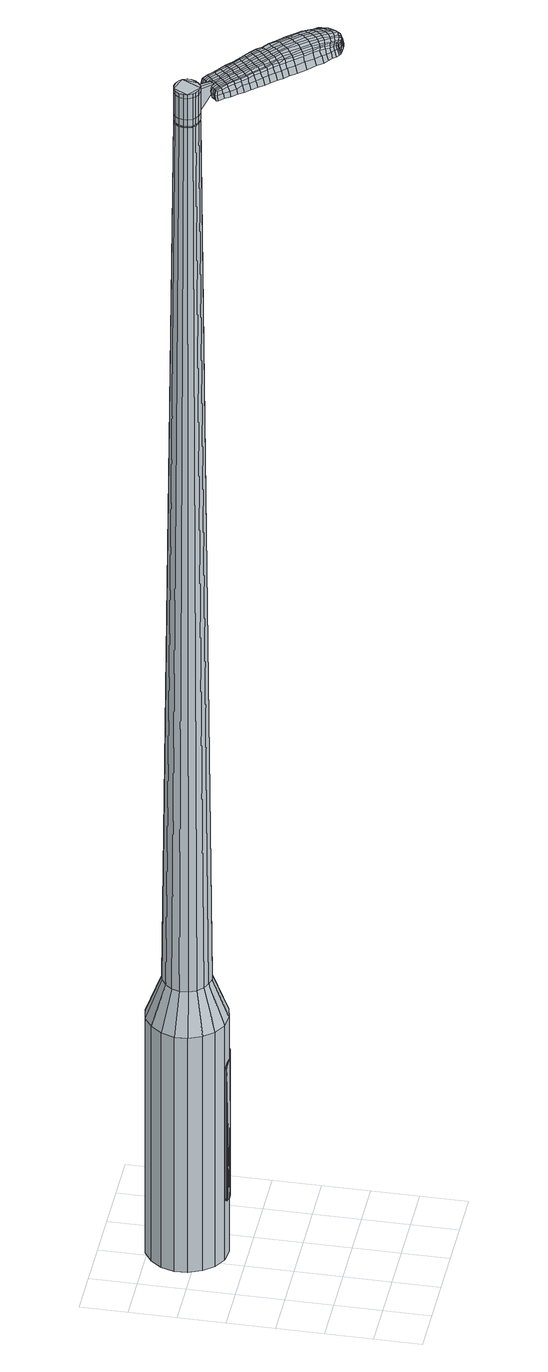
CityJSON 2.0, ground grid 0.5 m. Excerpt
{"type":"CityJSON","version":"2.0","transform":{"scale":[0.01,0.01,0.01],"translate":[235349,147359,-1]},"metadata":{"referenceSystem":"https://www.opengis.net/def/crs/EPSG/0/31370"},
"CityObjects":{
"object1":{"type":"GenericCityObject","attributes":{"cluster":468,"mean_distance_to_centroid":0.144,"new_centroid_x":235349.68,"new_centroid_y":147361.13,"mean_distance_to_camera":7.84,"H1":7.62,"H2":6.5,"Z_final":112.82,"cluster2":-1,"proj_x":235344.94,"proj_y":147365.88,"id_line":52608,"bearing_l":42.25,"distance":6.71,"orientation":"right","G_obj":312.25},"geometry":[{"type":"MultiSurface","lod":"2","boundaries":[[[0,1,2,3]],[[1,4,5,2]],[[4,6,7,5]],[[6,8,9,7]],[[8,10,11,9]],[[10,12,13,11]],[[12,14,15,13]],[[14,16,17,15]],[[16,18,19,17]],[[18,20,21,19]],[[20,22,23,21]],[[22,24,25,23]],[[24,26,27,25]],[[26,28,29,27]],[[28,30,31,29]],[[30,32,33,31]],[[32,34,35,33]],[[34,0,3,35]],[[36,37,38,39]],[[38,40,41,42]],[[41,43,42]],[[42,44,45,46]],[[45,47,46]],[[46,48,49,50]],[[49,51,50]],[[42,46,50,38]],[[50,52,39,38]],[[53,36,39]],[[2,5,7,35]],[[7,9,11,15]],[[11,13,15]],[[15,17,19,23]],[[19,21,23]],[[23,25,27,31]],[[27,29,31]],[[15,23,31,7]],[[31,33,35,7]],[[3,2,35]],[[1,0,54,55]],[[0,34,56,54]],[[34,32,57,56]],[[32,30,58,57]],[[30,28,59,58]],[[28,26,60,59]],[[26,24,61,60]],[[24,22,62,61]],[[22,20,63,62]],[[20,18,64,63]],[[18,16,65,64]],[[16,14,66,65]],[[14,12,67,66]],[[12,10,68,67]],[[10,8,69,68]],[[8,6,70,69]],[[6,4,71,70]],[[4,1,55,71]],[[55,54,72,73]],[[54,56,74,72]],[[56,57,75,74]],[[57,58,76,75]],[[58,59,77,76]],[[59,60,78,77]],[[60,61,79,78]],[[61,62,80,79]],[[62,63,81,80]],[[63,64,82,81]],[[64,65,83,82]],[[65,66,84,83]],[[66,67,85,84]],[[67,68,86,85]],[[68,69,87,86]],[[69,70,88,87]],[[70,71,89,88]],[[71,55,73,89]],[[72,90,91,92]],[[93,94,90,72]],[[95,96,94,93]],[[97,98,96,95]],[[99,100,98,97]],[[101,102,100,99]],[[103,104,102,101]],[[105,106,104,103]],[[107,108,106,105]],[[109,110,108,107]],[[111,112,110,109]],[[113,114,112,111]],[[115,116,114,113]],[[117,118,116,115]],[[119,120,118,117]],[[88,121,120,119]],[[122,123,121,88]],[[92,91,123,122]],[[124,125,126,127]],[[128,124,127,129]],[[130,128,129,131]],[[132,130,131,133]],[[134,132,133,135]],[[136,134,135,137]],[[138,136,137,139]],[[140,138,139,141]],[[142,140,141,143]],[[144,142,143,145]],[[146,144,145,147]],[[148,146,147,149]],[[150,148,149,151]],[[152,150,151,153]],[[154,152,153,155]],[[156,154,155,157]],[[73,72,92]],[[74,93,72]],[[74,75,95,93]],[[75,76,97,95]],[[76,77,99,97]],[[77,78,101,99]],[[78,79,103,101]],[[79,80,105,103]],[[80,81,107,105]],[[81,82,109,107]],[[82,83,111,109]],[[83,84,113,111]],[[84,85,115,113]],[[85,86,117,115]],[[86,87,119,117]],[[87,88,119]],[[89,122,88]],[[89,73,92,122]],[[158,91,90]],[[158,159,123,91]],[[159,121,123]],[[160,120,121]],[[160,161,118,120]],[[161,162,116,118]],[[162,163,114,116]],[[163,164,112,114]],[[164,165,110,112]],[[165,166,108,110]],[[166,167,106,108]],[[167,168,104,106]],[[168,169,102,104]],[[169,170,100,102]],[[170,171,98,100]],[[171,172,96,98]],[[172,173,94,96]],[[173,90,94]],[[39,52,156,174]],[[158,90,175,157]],[[53,39,174,125]],[[90,173,126,175]],[[36,53,125,124]],[[173,172,127,126]],[[37,36,124,128]],[[172,171,129,127]],[[38,37,128,130]],[[171,170,131,129]],[[40,38,130,132]],[[170,169,133,131]],[[41,40,132,134]],[[169,168,135,133]],[[43,41,134,136]],[[168,167,137,135]],[[42,43,136,138]],[[167,166,139,137]],[[44,42,138,140]],[[166,165,141,139]],[[45,44,140,142]],[[165,164,143,141]],[[47,45,142,144]],[[164,163,145,143]],[[46,47,144,146]],[[163,162,147,145]],[[48,46,146,148]],[[162,161,149,147]],[[49,48,148,150]],[[161,160,151,149]],[[51,49,150,152]],[[160,121,153,151]],[[50,51,152,154]],[[121,159,155,153]],[[52,50,154,156]],[[159,158,157,155]],[[156,157,176,177]],[[157,175,178,176]],[[175,126,179,178]],[[126,125,180,179]],[[125,174,181,180]],[[174,156,177,181]],[[182,183,184,185]],[[186,182,185,187]],[[182,186,188,189]],[[183,182,189,190]],[[191,192,193,194]],[[195,191,194,196]],[[191,195,197,198]],[[192,191,198,199]],[[200,201,202,203]],[[204,200,203,205]],[[200,204,206,207]],[[201,200,207,208]],[[209,210,211,212]],[[213,209,212,214]],[[209,213,215,216]],[[210,209,216,217]],[[218,219,220,221]],[[222,218,221,223]],[[218,222,224,225]],[[219,218,225,226]],[[227,228,229,230]],[[231,227,230,232]],[[227,231,233,234]],[[228,227,234,235]],[[236,237,238,239]],[[228,236,239,229]],[[236,228,235,240]],[[237,236,240,241]],[[242,243,244,245]],[[237,242,245,238]],[[242,237,241,246]],[[243,242,246,247]],[[248,186,187,249]],[[243,248,249,244]],[[248,243,247,250]],[[186,248,250,188]],[[251,252,253,254]],[[255,251,254,256]],[[251,255,257,258]],[[252,251,258,259]],[[260,261,262,263]],[[252,260,263,253]],[[260,252,259,264]],[[261,260,264,265]],[[266,267,268,269]],[[261,266,269,262]],[[266,261,265,270]],[[267,266,270,271]],[[272,273,274,275]],[[267,272,275,268]],[[272,267,271,276]],[[273,272,276,277]],[[278,183,190,279]],[[273,278,279,274]],[[278,273,277,280]],[[183,278,280,184]],[[281,282,283,284]],[[285,281,284,286]],[[281,285,287,288]],[[282,281,288,289]],[[290,291,292,293]],[[282,290,293,283]],[[290,282,289,294]],[[291,290,294,295]],[[296,297,298,299]],[[291,296,299,292]],[[296,291,295,300]],[[297,296,300,301]],[[302,195,196,303]],[[297,302,303,298]],[[302,297,301,304]],[[195,302,304,197]],[[305,306,307,308]],[[309,305,308,310]],[[305,309,311,312]],[[306,305,312,313]],[[314,315,316,317]],[[306,314,317,307]],[[314,306,313,318]],[[315,314,318,319]],[[320,321,322,323]],[[315,320,323,316]],[[320,315,319,324]],[[321,320,324,325]],[[326,327,328,329]],[[321,326,329,322]],[[326,321,325,330]],[[327,326,330,331]],[[332,192,199,333]],[[327,332,333,328]],[[332,327,331,334]],[[192,332,334,193]],[[335,221,220,336]],[[337,335,336,338]],[[335,337,339,340]],[[221,335,340,223]],[[341,337,338,342]],[[343,341,342,344]],[[341,343,345,346]],[[337,341,346,339]],[[347,343,344,348]],[[349,347,348,350]],[[347,349,351,352]],[[343,347,352,345]],[[353,349,350,354]],[[355,353,354,356]],[[353,355,357,358]],[[349,353,358,351]],[[359,355,356,360]],[[210,359,360,211]],[[359,210,217,361]],[[355,359,361,357]],[[362,363,208,207]],[[364,362,207,206]],[[362,364,365,366]],[[363,362,366,367]],[[368,369,367,366]],[[370,368,366,365]],[[368,370,371,372]],[[369,368,372,373]],[[374,375,373,372]],[[376,374,372,371]],[[374,376,377,378]],[[375,374,378,379]],[[380,381,379,378]],[[382,380,378,377]],[[380,382,215,213]],[[381,380,213,214]],[[383,384,385,386]],[[285,383,386,287]],[[383,285,286,387]],[[384,383,387,388]],[[389,204,205,390]],[[384,389,390,385]],[[389,384,388,391]],[[204,389,391,206]],[[392,393,394,395]],[[231,392,395,233]],[[392,231,232,396]],[[393,392,396,397]],[[398,399,400,401]],[[393,398,401,394]],[[398,393,397,402]],[[399,398,402,403]],[[404,201,208,405]],[[399,404,405,400]],[[404,399,403,406]],[[201,404,406,202]],[[407,408,409,410]],[[189,407,410,190]],[[407,189,188,411]],[[408,407,411,412]],[[413,414,415,416]],[[408,413,416,409]],[[413,408,412,417]],[[414,413,417,418]],[[419,212,211,420]],[[414,419,420,415]],[[419,414,418,421]],[[212,419,421,214]],[[422,423,424,425]],[[194,422,425,196]],[[422,194,193,426]],[[423,422,426,427]],[[428,216,215,429]],[[423,428,429,424]],[[428,423,427,430]],[[216,428,430,217]],[[431,432,433,434]],[[309,431,434,311]],[[431,309,310,435]],[[432,431,435,436]],[[437,222,223,438]],[[432,437,438,433]],[[437,432,436,439]],[[222,437,439,224]],[[440,441,442,443]],[[255,440,443,257]],[[440,255,256,444]],[[441,440,444,445]],[[446,447,448,449]],[[441,446,449,442]],[[446,441,445,450]],[[447,446,450,451]],[[452,219,226,453]],[[447,452,453,448]],[[452,447,451,454]],[[219,452,454,220]],[[455,456,445,444]],[[254,455,444,256]],[[455,254,253,457]],[[456,455,457,458]],[[459,460,451,450]],[[456,459,450,445]],[[459,456,458,461]],[[460,459,461,462]],[[463,336,220,454]],[[460,463,454,451]],[[463,460,462,464]],[[336,463,464,338]],[[465,466,467,468]],[[312,465,468,313]],[[465,312,311,434]],[[466,465,434,433]],[[469,340,339,470]],[[466,469,470,467]],[[469,466,433,438]],[[340,469,438,223]],[[471,472,458,457]],[[263,471,457,253]],[[471,263,262,473]],[[472,471,473,474]],[[475,476,462,461]],[[472,475,461,458]],[[475,472,474,477]],[[476,475,477,478]],[[479,342,338,464]],[[476,479,464,462]],[[479,476,478,480]],[[342,479,480,344]],[[481,482,483,484]],[[318,481,484,319]],[[481,318,313,468]],[[482,481,468,467]],[[485,346,345,486]],[[482,485,486,483]],[[485,482,467,470]],[[346,485,470,339]],[[487,488,474,473]],[[269,487,473,262]],[[487,269,268,489]],[[488,487,489,490]],[[491,492,478,477]],[[488,491,477,474]],[[491,488,490,493]],[[492,491,493,494]],[[495,348,344,480]],[[492,495,480,478]],[[495,492,494,496]],[[348,495,496,350]],[[497,498,499,500]],[[324,497,500,325]],[[497,324,319,484]],[[498,497,484,483]],[[501,352,351,502]],[[498,501,502,499]],[[501,498,483,486]],[[352,501,486,345]],[[503,504,490,489]],[[275,503,489,268]],[[503,275,274,505]],[[504,503,505,506]],[[507,508,494,493]],[[504,507,493,490]],[[507,504,506,509]],[[508,507,509,510]],[[511,354,350,496]],[[508,511,496,494]],[[511,508,510,512]],[[354,511,512,356]],[[513,514,515,516]],[[330,513,516,331]],[[513,330,325,500]],[[514,513,500,499]],[[517,358,357,518]],[[514,517,518,515]],[[517,514,499,502]],[[358,517,502,351]],[[519,520,506,505]],[[279,519,505,274]],[[519,279,190,410]],[[520,519,410,409]],[[521,522,510,509]],[[520,521,509,506]],[[521,520,409,416]],[[522,521,416,415]],[[523,360,356,512]],[[522,523,512,510]],[[523,522,415,420]],[[360,523,420,211]],[[524,525,427,426]],[[334,524,426,193]],[[524,334,331,516]],[[525,524,516,515]],[[526,361,217,430]],[[525,526,430,427]],[[526,525,515,518]],[[361,526,518,357]],[[527,528,388,387]],[[284,527,387,286]],[[527,284,283,529]],[[528,527,529,530]],[[531,364,206,391]],[[528,531,391,388]],[[531,528,530,532]],[[364,531,532,365]],[[533,534,535,536]],[[234,533,536,235]],[[533,234,233,395]],[[534,533,395,394]],[[537,538,539,540]],[[534,537,540,535]],[[537,534,394,401]],[[538,537,401,400]],[[541,363,367,542]],[[538,541,542,539]],[[541,538,400,405]],[[363,541,405,208]],[[543,544,530,529]],[[293,543,529,283]],[[543,293,292,545]],[[544,543,545,546]],[[547,370,365,532]],[[544,547,532,530]],[[547,544,546,548]],[[370,547,548,371]],[[549,550,551,552]],[[240,549,552,241]],[[549,240,235,536]],[[550,549,536,535]],[[553,554,555,556]],[[550,553,556,551]],[[553,550,535,540]],[[554,553,540,539]],[[557,369,373,558]],[[554,557,558,555]],[[557,554,539,542]],[[369,557,542,367]],[[559,560,546,545]],[[299,559,545,292]],[[559,299,298,561]],[[560,559,561,562]],[[563,376,371,548]],[[560,563,548,546]],[[563,560,562,564]],[[376,563,564,377]],[[565,566,567,568]],[[246,565,568,247]],[[565,246,241,552]],[[566,565,552,551]],[[569,570,571,572]],[[566,569,572,567]],[[569,566,551,556]],[[570,569,556,555]],[[573,375,379,574]],[[570,573,574,571]],[[573,570,555,558]],[[375,573,558,373]],[[575,576,562,561]],[[303,575,561,298]],[[575,303,196,425]],[[576,575,425,424]],[[577,382,377,564]],[[576,577,564,562]],[[577,576,424,429]],[[382,577,429,215]],[[578,579,412,411]],[[250,578,411,188]],[[578,250,247,568]],[[579,578,568,567]],[[580,581,418,417]],[[579,580,417,412]],[[580,579,567,572]],[[581,580,572,571]],[[582,381,214,421]],[[581,582,421,418]],[[582,581,571,574]],[[381,582,574,379]],[[583,584,585,586]],[[586,585,587,588]],[[589,587,585,590]],[[590,585,584,591]],[[592,593,594,595]],[[595,594,596,597]],[[598,596,594,599]],[[599,594,593,600]],[[601,602,603,604]],[[604,603,605,606]],[[607,605,603,608]],[[608,603,602,609]],[[610,611,612,613]],[[613,612,614,615]],[[616,614,612,617]],[[617,612,611,618]],[[619,620,621,622]],[[622,621,623,624]],[[625,623,621,626]],[[626,621,620,627]],[[628,629,630,631]],[[631,630,632,633]],[[634,632,630,635]],[[635,630,629,636]],[[637,638,639,640]],[[640,639,629,628]],[[636,629,639,641]],[[641,639,638,642]],[[643,644,645,646]],[[646,645,638,637]],[[642,638,645,647]],[[647,645,644,648]],[[588,587,649,650]],[[650,649,644,643]],[[648,644,649,651]],[[651,649,587,589]],[[652,653,654,655]],[[655,654,656,657]],[[658,656,654,659]],[[659,654,653,660]],[[661,662,663,664]],[[664,663,653,652]],[[660,653,663,665]],[[665,663,662,666]],[[667,668,669,670]],[[670,669,662,661]],[[666,662,669,671]],[[671,669,668,672]],[[673,674,675,676]],[[676,675,668,667]],[[672,668,675,677]],[[677,675,674,678]],[[591,584,679,680]],[[680,679,674,673]],[[678,674,679,681]],[[681,679,584,583]],[[682,683,684,685]],[[685,684,686,687]],[[688,686,684,689]],[[689,684,683,690]],[[691,692,693,694]],[[694,693,683,682]],[[690,683,693,695]],[[695,693,692,696]],[[697,698,699,700]],[[700,699,692,691]],[[696,692,699,701]],[[701,699,698,702]],[[597,596,703,704]],[[704,703,698,697]],[[702,698,703,705]],[[705,703,596,598]],[[706,707,708,709]],[[709,708,710,711]],[[712,710,708,713]],[[713,708,707,714]],[[715,716,717,718]],[[718,717,707,706]],[[714,707,717,719]],[[719,717,716,720]],[[721,722,723,724]],[[724,723,716,715]],[[720,716,723,725]],[[725,723,722,726]],[[727,728,729,730]],[[730,729,722,721]],[[726,722,729,731]],[[731,729,728,732]],[[600,593,733,734]],[[734,733,728,727]],[[732,728,733,735]],[[735,733,593,592]],[[619,622,736,737]],[[737,736,738,739]],[[740,738,736,741]],[[741,736,622,624]],[[739,738,742,743]],[[743,742,744,745]],[[746,744,742,747]],[[747,742,738,740]],[[745,744,748,749]],[[749,748,750,751]],[[752,750,748,753]],[[753,748,744,746]],[[751,750,754,755]],[[755,754,756,757]],[[758,756,754,759]],[[759,754,750,752]],[[757,756,760,761]],[[761,760,611,610]],[[618,611,760,762]],[[762,760,756,758]],[[609,763,764,608]],[[608,764,765,607]],[[766,765,764,767]],[[767,764,763,768]],[[768,769,770,767]],[[767,770,771,766]],[[772,771,770,773]],[[773,770,769,774]],[[774,775,776,773]],[[773,776,777,772]],[[778,777,776,779]],[[779,776,775,780]],[[780,781,782,779]],[[779,782,783,778]],[[616,783,782,614]],[[614,782,781,615]],[[784,785,786,787]],[[787,786,686,688]],[[687,686,786,788]],[[788,786,785,789]],[[606,605,790,791]],[[791,790,785,784]],[[789,785,790,792]],[[792,790,605,607]],[[793,794,795,796]],[[796,795,632,634]],[[633,632,795,797]],[[797,795,794,798]],[[799,800,801,802]],[[802,801,794,793]],[[798,794,801,803]],[[803,801,800,804]],[[609,602,805,806]],[[806,805,800,799]],[[804,800,805,807]],[[807,805,602,601]],[[808,809,810,811]],[[811,810,590,591]],[[589,590,810,812]],[[812,810,809,813]],[[814,815,816,817]],[[817,816,809,808]],[[813,809,816,818]],[[818,816,815,819]],[[610,613,820,821]],[[821,820,815,814]],[[819,815,820,822]],[[822,820,613,615]],[[823,824,825,826]],[[826,825,595,597]],[[592,595,825,827]],[[827,825,824,828]],[[616,617,829,830]],[[830,829,824,823]],[[828,824,829,831]],[[831,829,617,618]],[[832,833,834,835]],[[835,834,710,712]],[[711,710,834,836]],[[836,834,833,837]],[[624,623,838,839]],[[839,838,833,832]],[[837,833,838,840]],[[840,838,623,625]],[[841,842,843,844]],[[844,843,656,658]],[[657,656,843,845]],[[845,843,842,846]],[[847,848,849,850]],[[850,849,842,841]],[[846,842,849,851]],[[851,849,848,852]],[[627,620,853,854]],[[854,853,848,847]],[[852,848,853,855]],[[855,853,620,619]],[[846,856,857,845]],[[845,857,655,657]],[[652,655,857,858]],[[858,857,856,859]],[[852,860,861,851]],[[851,861,856,846]],[[859,856,861,862]],[[862,861,860,863]],[[619,737,864,855]],[[855,864,860,852]],[[863,860,864,865]],[[865,864,737,739]],[[866,867,868,869]],[[869,868,713,714]],[[712,713,868,835]],[[835,868,867,832]],[[740,741,870,871]],[[871,870,867,866]],[[832,867,870,839]],[[839,870,741,624]],[[859,872,873,858]],[[858,873,664,652]],[[661,664,873,874]],[[874,873,872,875]],[[863,876,877,862]],[[862,877,872,859]],[[875,872,877,878]],[[878,877,876,879]],[[739,743,880,865]],[[865,880,876,863]],[[879,876,880,881]],[[881,880,743,745]],[[882,883,884,885]],[[885,884,719,720]],[[714,719,884,869]],[[869,884,883,866]],[[746,747,886,887]],[[887,886,883,882]],[[866,883,886,871]],[[871,886,747,740]],[[875,888,889,874]],[[874,889,670,661]],[[667,670,889,890]],[[890,889,888,891]],[[879,892,893,878]],[[878,893,888,875]],[[891,888,893,894]],[[894,893,892,895]],[[745,749,896,881]],[[881,896,892,879]],[[895,892,896,897]],[[897,896,749,751]],[[898,899,900,901]],[[901,900,725,726]],[[720,725,900,885]],[[885,900,899,882]],[[752,753,902,903]],[[903,902,899,898]],[[882,899,902,887]],[[887,902,753,746]],[[891,904,890]],[[890,904,676,667]],[[673,676,904,905]],[[905,904,906]],[[895,907,908,894]],[[894,908,904,891]],[[906,904,908,909]],[[909,908,907,910]],[[751,755,911,897]],[[897,911,907,895]],[[910,907,911,912]],[[912,911,755,757]],[[913,914,915,916]],[[916,915,731,732]],[[726,731,915,901]],[[901,915,914,898]],[[758,759,917,918]],[[918,917,914,913]],[[898,914,917,903]],[[903,917,759,752]],[[906,919,920,905]],[[905,920,680,673]],[[591,680,920,811]],[[811,920,919,808]],[[910,921,922,909]],[[909,922,919,906]],[[808,919,922,817]],[[817,922,921,814]],[[757,761,923,912]],[[912,923,921,910]],[[814,921,923,821]],[[821,923,761,610]],[[828,924,925,827]],[[827,925,735,592]],[[732,735,925,916]],[[916,925,924,913]],[[618,762,926,831]],[[831,926,924,828]],[[913,924,926,918]],[[918,926,762,758]],[[789,927,928,788]],[[788,928,685,687]],[[682,685,928,929]],[[929,928,927,930]],[[607,765,931,792]],[[792,931,927,789]],[[930,927,931,932]],[[932,931,765,766]],[[933,934,935,936]],[[936,935,635,636]],[[634,635,935,796]],[[796,935,934,793]],[[937,938,939,940]],[[940,939,934,933]],[[793,934,939,802]],[[802,939,938,799]],[[768,763,941,942]],[[942,941,938,937]],[[799,938,941,806]],[[806,941,763,609]],[[930,943,944,929]],[[929,944,694,682]],[[691,694,944,945]],[[945,944,943,946]],[[766,771,947,932]],[[932,947,943,930]],[[946,943,947,948]],[[948,947,771,772]],[[949,950,951,952]],[[952,951,641,642]],[[636,641,951,936]],[[936,951,950,933]],[[953,954,955,956]],[[956,955,950,949]],[[933,950,955,940]],[[940,955,954,937]],[[774,769,957,958]],[[958,957,954,953]],[[937,954,957,942]],[[942,957,769,768]],[[946,959,960,945]],[[945,960,700,691]],[[697,700,960,961]],[[961,960,959,962]],[[772,777,963,948]],[[948,963,959,946]],[[962,959,963,964]],[[964,963,777,778]],[[965,966,967,968]],[[968,967,647,648]],[[642,647,967,952]],[[952,967,966,949]],[[969,970,971,972]],[[972,971,966,965]],[[949,966,971,956]],[[956,971,970,953]],[[780,775,973,974]],[[974,973,970,969]],[[953,970,973,958]],[[958,973,775,774]],[[962,975,976,961]],[[961,976,704,697]],[[597,704,976,826]],[[826,976,975,823]],[[778,783,977,964]],[[964,977,975,962]],[[823,975,977,830]],[[830,977,783,616]],[[813,978,979,812]],[[812,979,651,589]],[[648,651,979,968]],[[968,979,978,965]],[[819,980,981,818]],[[818,981,978,813]],[[965,978,981,972]],[[972,981,980,969]],[[615,781,982,822]],[[822,982,980,819]],[[969,980,982,974]],[[974,982,781,780]],[[583,586,185,184]],[[586,588,187,185]],[[598,599,198,197]],[[599,600,199,198]],[[601,604,203,202]],[[604,606,205,203]],[[625,626,225,224]],[[626,627,226,225]],[[628,631,230,229]],[[631,633,232,230]],[[637,640,239,238]],[[640,628,229,239]],[[643,646,245,244]],[[646,637,238,245]],[[588,650,249,187]],[[650,643,244,249]],[[658,659,258,257]],[[659,660,259,258]],[[660,665,264,259]],[[665,666,265,264]],[[666,671,270,265]],[[671,672,271,270]],[[672,677,276,271]],[[677,678,277,276]],[[678,681,280,277]],[[681,583,184,280]],[[688,689,288,287]],[[689,690,289,288]],[[690,695,294,289]],[[695,696,295,294]],[[696,701,300,295]],[[701,702,301,300]],[[702,705,304,301]],[[705,598,197,304]],[[706,709,308,307]],[[709,711,310,308]],[[715,718,317,316]],[[718,706,307,317]],[[721,724,323,322]],[[724,715,316,323]],[[727,730,329,328]],[[730,721,322,329]],[[600,734,333,199]],[[734,727,328,333]],[[784,787,386,385]],[[787,688,287,386]],[[606,791,390,205]],[[791,784,385,390]],[[633,797,396,232]],[[797,798,397,396]],[[798,803,402,397]],[[803,804,403,402]],[[804,807,406,403]],[[807,601,202,406]],[[711,836,435,310]],[[836,837,436,435]],[[837,840,439,436]],[[840,625,224,439]],[[841,844,443,442]],[[844,658,257,443]],[[847,850,449,448]],[[850,841,442,449]],[[627,854,453,226]],[[854,847,448,453]],[[983,984,985,986]],[[987,988,986,985]],[[989,990,991,992]],[[993,994,995,996]],[[984,997,998,985]],[[999,987,985,998]],[[1000,989,992,1001]],[[1002,1003,994,993]],[[997,1004,1005,998]],[[1005,1006,999,998]],[[1007,1000,1001,1008]],[[1009,1003,1002,1010]],[[1004,1011,1012,1005]],[[1012,1013,1006,1005]],[[1014,1007,1008,1015]],[[1016,1009,1010,1017]],[[1018,1019,1020,1021]],[[1022,1023,1019,1018]],[[1022,1024,1025,1023]],[[1024,1026,1027,1025]],[[1028,1029,1030,1031]],[[1032,1033,1029,1028]],[[1034,1033,1032]],[[1035,1036,1033,1034]],[[1031,1020,1019,1028]],[[1028,1019,1023,1032]],[[1023,1025,1034,1032]],[[1025,1027,1035,1034]],[[992,991,988,987]],[[1001,992,987,999]],[[1006,1008,1001,999]],[[1013,1015,1008,1006]],[[993,996,990,989]],[[1002,993,989,1000]],[[1010,1002,1000,1007]],[[1017,1010,1007,1014]],[[994,1018,1021,995]],[[1003,1022,1018,994]],[[1024,1022,1003,1009]],[[1026,1024,1009,1016]],[[1037,1038,1039,1040]],[[1039,1041,1042,1043]],[[1039,1043,1044,1045]],[[1039,1045,1040]],[[1046,1037,1040,1047]],[[1048,1047,1040,1049]],[[1050,1049,1040]],[[1051,1039,1038,1052]],[[1053,1051,1052,1054]],[[1055,1053,1054,1056]],[[1057,1055,1056,1058]],[[1059,1057,1058,1060]],[[1060,1061,1062,1063]],[[1060,1063,1064,1065]],[[1060,1065,1066,1067]],[[1066,1068,1069,1070]],[[1066,1070,1071,1072]],[[1066,1072,1067]],[[1060,1067,1059]],[[1073,1074,1038,1037]],[[1075,1076,1041,1039]],[[1077,1078,1050,1040]],[[1074,1079,1052,1038]],[[1080,1075,1039,1051]],[[1079,1081,1054,1052]],[[1082,1080,1051,1053]],[[1081,1083,1056,1054]],[[1084,1082,1053,1055]],[[1083,1085,1058,1056]],[[1086,1084,1055,1057]],[[1085,1087,1060,1058]],[[1088,1086,1057,1059]],[[1087,1089,1061,1060]],[[1090,1091,1068,1066]],[[1092,1088,1059,1067]],[[1062,1061,1089,1093]],[[1063,1062,1093,1094]],[[1064,1063,1094,1095]],[[1065,1064,1095,1096]],[[1066,1065,1096,1090]],[[1097,1073,1037,1046]],[[1098,1097,1046,1047]],[[1099,1098,1047,1048]],[[1100,1099,1048,1049]],[[1078,1100,1049,1050]],[[1042,1041,1076,1101]],[[1069,1068,1091,1102]],[[1043,1042,1101,1103]],[[1044,1043,1103,1104]],[[1045,1044,1104,1105]],[[1040,1045,1105,1077]],[[1070,1069,1102,1106]],[[1071,1070,1106,1107]],[[1072,1071,1107,1108]],[[1067,1072,1108,1092]]]}]}
},
"vertices":[
[99,181,384],[86,173,384],[86,173,96],[99,181,96],[72,170,384],[72,170,96],[57,172,384],[57,172,96],[44,179,384],[44,179,96],[35,190,384],[35,190,96],[29,204,384],[29,204,96],[28,218,384],[28,218,96],[33,232,384],[33,232,96],[42,244,384],[42,244,96],[54,252,384],[54,252,96],[69,255,384],[69,255,96],[83,253,384],[83,253,96],[96,246,384],[96,246,96],[106,235,384],[106,235,96],[112,222,384],[112,222,96],[112,207,384],[112,207,96],[108,193,384],[108,193,96],[84,211,1524],[84,215,1524],[82,220,1524],[79,203,1524],[79,223,1524],[75,225,1524],[65,225,1524],[70,226,1524],[61,223,1524],[58,219,1524],[57,210,1524],[57,214,1524],[59,205,1524],[62,202,1524],[71,199,1524],[66,200,1524],[75,200,1524],[82,206,1524],[87,194,429],[80,189,429],[93,201,429],[95,209,429],[95,218,429],[92,226,429],[86,233,429],[78,237,429],[69,238,429],[61,236,429],[53,231,429],[48,224,429],[45,216,429],[46,207,429],[49,199,429],[55,193,429],[63,189,429],[71,187,429],[79,203,1483],[75,200,1483],[82,206,1483],[84,211,1483],[84,215,1483],[82,220,1483],[79,223,1483],[75,225,1483],[70,226,1483],[65,225,1483],[61,223,1483],[58,219,1483],[57,214,1483],[57,210,1483],[59,205,1483],[62,202,1483],[66,200,1483],[71,199,1483],[79,203,1485],[75,201,1485],[75,201,1483],[82,207,1483],[82,207,1485],[83,211,1483],[83,211,1485],[83,215,1483],[83,215,1485],[81,219,1483],[81,219,1485],[78,223,1483],[78,223,1485],[74,225,1483],[74,225,1485],[70,225,1483],[70,225,1485],[66,225,1483],[66,225,1485],[62,222,1483],[62,222,1485],[59,219,1483],[59,219,1485],[58,214,1483],[58,214,1485],[58,210,1483],[58,210,1485],[60,206,1483],[60,206,1485],[63,202,1483],[63,202,1485],[66,200,1485],[71,200,1483],[71,200,1485],[84,211,1519],[82,206,1519],[82,206,1493],[84,211,1493],[84,215,1519],[84,215,1493],[82,220,1519],[82,220,1493],[79,223,1519],[79,223,1493],[75,225,1519],[75,225,1493],[70,226,1519],[70,226,1493],[65,225,1519],[65,225,1493],[61,223,1519],[61,223,1493],[58,219,1519],[58,219,1493],[57,214,1519],[57,214,1493],[57,210,1519],[57,210,1493],[59,205,1519],[59,205,1493],[62,202,1519],[62,202,1493],[66,200,1519],[66,200,1493],[71,199,1519],[71,199,1493],[75,200,1519],[75,200,1493],[75,200,1485],[71,199,1485],[62,202,1485],[59,205,1485],[57,210,1485],[57,214,1485],[58,219,1485],[61,223,1485],[65,225,1485],[70,226,1485],[75,225,1485],[79,223,1485],[82,220,1485],[84,215,1485],[84,211,1485],[82,206,1485],[79,203,1519],[79,203,1493],[90,187,1513],[90,187,1518],[92,189,1513],[94,191,1513],[94,191,1518],[92,189,1518],[127,121,1519],[123,126,1518],[123,124,1509],[127,119,1510],[133,114,1519],[133,112,1510],[133,116,1526],[128,123,1525],[123,128,1525],[156,147,1519],[151,152,1518],[149,151,1525],[154,146,1525],[162,140,1519],[160,140,1526],[164,140,1510],[158,147,1510],[153,152,1509],[192,80,1519],[190,78,1519],[190,77,1513],[193,80,1513],[195,84,1519],[195,83,1513],[193,85,1524],[191,82,1524],[189,79,1524],[143,135,1530],[138,141,1529],[135,139,1529],[140,133,1530],[149,129,1531],[146,126,1531],[151,131,1530],[145,138,1530],[140,143,1529],[88,195,1512],[86,193,1512],[87,192,1517],[89,194,1517],[90,197,1512],[91,196,1517],[91,196,1506],[89,194,1506],[87,192,1506],[168,78,1519],[166,80,1519],[165,78,1512],[168,76,1512],[170,77,1518],[170,75,1512],[170,78,1522],[169,79,1523],[166,81,1524],[162,83,1519],[158,87,1519],[158,85,1512],[162,82,1512],[163,84,1524],[159,88,1525],[154,91,1519],[148,97,1519],[148,95,1511],[153,89,1511],[154,93,1526],[149,99,1526],[141,106,1519],[140,104,1510],[141,107,1526],[81,178,1513],[86,172,1513],[86,174,1518],[81,179,1517],[78,183,1512],[79,183,1516],[77,182,1506],[81,177,1507],[85,171,1507],[90,166,1514],[95,161,1515],[95,162,1520],[91,168,1519],[90,165,1507],[95,159,1507],[100,155,1515],[104,149,1516],[105,151,1522],[100,156,1521],[99,153,1508],[104,147,1508],[109,143,1517],[114,138,1517],[114,139,1524],[109,145,1523],[109,141,1508],[113,136,1509],[118,132,1518],[119,134,1524],[118,130,1509],[195,101,1519],[193,104,1519],[192,103,1524],[194,101,1523],[196,99,1518],[195,99,1522],[198,99,1512],[197,102,1512],[195,104,1512],[190,108,1519],[187,113,1519],[185,112,1525],[189,107,1524],[192,108,1512],[189,113,1512],[183,117,1519],[178,123,1519],[176,123,1526],[182,117,1526],[185,117,1511],[180,123,1511],[170,132,1519],[168,131,1526],[172,132,1510],[103,198,1513],[109,193,1513],[110,193,1507],[105,199,1507],[99,202,1512],[100,202,1506],[99,201,1516],[102,198,1517],[107,193,1518],[114,188,1514],[120,183,1515],[121,183,1507],[116,188,1507],[113,188,1519],[118,182,1520],[125,177,1515],[130,172,1516],[132,172,1508],[127,178,1508],[123,177,1521],[129,172,1522],[136,167,1517],[141,162,1517],[143,162,1509],[137,167,1508],[134,167,1523],[139,162,1524],[146,157,1518],[148,157,1509],[144,156,1524],[92,190,1519],[91,188,1519],[97,184,1520],[96,183,1520],[100,186,1520],[95,192,1519],[103,179,1522],[101,177,1522],[108,173,1523],[105,172,1523],[110,175,1523],[105,181,1521],[113,168,1524],[110,166,1524],[118,162,1525],[115,161,1525],[120,165,1525],[115,170,1524],[123,157,1526],[120,155,1526],[128,152,1527],[125,150,1527],[130,154,1527],[125,159,1526],[133,146,1528],[130,144,1528],[135,148,1528],[189,84,1527],[187,81,1527],[192,87,1526],[189,91,1527],[186,87,1528],[183,85,1528],[182,92,1529],[179,89,1529],[185,95,1528],[180,101,1530],[177,97,1530],[174,95,1530],[172,103,1531],[169,100,1531],[175,106,1530],[169,113,1531],[166,110,1531],[163,107,1531],[157,119,1531],[155,117,1531],[160,122,1531],[197,97,1518],[197,94,1519],[198,94,1513],[198,97,1513],[196,97,1523],[196,94,1523],[196,89,1519],[197,89,1513],[195,90,1524],[172,76,1518],[175,75,1518],[175,76,1523],[172,77,1523],[172,74,1513],[175,74,1513],[179,75,1519],[183,75,1519],[182,76,1524],[178,76,1523],[179,74,1513],[183,74,1513],[186,76,1519],[185,77,1524],[187,75,1513],[129,124,1528],[130,125,1528],[126,131,1528],[124,129,1527],[134,117,1528],[136,118,1529],[133,127,1529],[135,129,1530],[130,134,1529],[128,132,1528],[138,120,1529],[141,122,1530],[138,131,1530],[133,136,1529],[144,124,1531],[153,145,1528],[151,144,1529],[157,137,1529],[159,139,1528],[148,150,1527],[146,149,1528],[148,141,1529],[155,134,1530],[143,146,1528],[97,203,1512],[96,202,1512],[96,200,1517],[97,202,1517],[98,203,1506],[97,201,1506],[93,199,1512],[94,198,1517],[94,199,1506],[77,185,1512],[78,186,1512],[78,185,1506],[77,184,1506],[78,185,1517],[80,186,1517],[80,188,1512],[82,190,1512],[82,189,1506],[80,187,1506],[81,187,1517],[83,189,1517],[84,191,1512],[85,190,1506],[85,191,1517],[82,180,1519],[83,182,1519],[87,175,1520],[88,176,1520],[85,183,1519],[87,185,1519],[90,177,1520],[92,179,1520],[89,187,1519],[94,181,1520],[101,198,1519],[100,196,1519],[105,191,1520],[106,192,1520],[97,194,1519],[102,189,1520],[92,169,1521],[93,170,1521],[96,163,1522],[98,164,1522],[95,172,1521],[97,174,1521],[99,166,1522],[101,168,1523],[99,175,1522],[103,170,1523],[112,187,1521],[110,186,1521],[115,180,1522],[117,182,1522],[108,183,1521],[113,178,1522],[101,157,1523],[102,159,1523],[106,152,1524],[107,153,1524],[104,160,1523],[106,162,1524],[109,155,1525],[111,157,1525],[108,164,1524],[113,159,1525],[122,176,1523],[121,175,1523],[126,170,1524],[127,171,1524],[118,173,1524],[123,167,1525],[110,146,1525],[112,147,1525],[115,140,1526],[116,142,1526],[114,149,1526],[116,151,1526],[118,143,1527],[121,145,1527],[118,153,1526],[123,147,1527],[133,166,1525],[131,164,1525],[136,159,1526],[138,161,1526],[128,162,1526],[133,157,1527],[120,135,1527],[121,136,1527],[123,138,1527],[126,140,1528],[128,142,1528],[143,156,1527],[141,154,1527],[138,151,1528],[194,99,1525],[194,96,1525],[192,102,1526],[192,99,1526],[193,92,1526],[190,95,1527],[171,79,1525],[173,78,1525],[170,81,1526],[168,81,1525],[176,78,1525],[180,78,1526],[177,82,1527],[173,81,1526],[183,80,1526],[180,83,1527],[189,106,1526],[188,104,1527],[185,111,1527],[184,108,1528],[187,100,1528],[182,105,1529],[164,85,1526],[166,85,1527],[162,89,1528],[160,89,1527],[169,85,1527],[173,86,1528],[168,91,1529],[165,90,1528],[176,87,1528],[171,93,1530],[181,116,1528],[180,113,1529],[175,122,1528],[174,120,1529],[178,110,1529],[172,116,1530],[156,93,1528],[158,94,1528],[152,100,1529],[150,99,1528],[160,95,1529],[163,96,1530],[157,103,1530],[154,101,1530],[166,98,1530],[160,105,1531],[167,130,1529],[166,128,1529],[163,125,1530],[142,108,1528],[144,109,1529],[146,111,1530],[149,112,1530],[152,114,1531],[124,126,1509],[124,128,1518],[129,122,1518],[129,120,1509],[134,116,1519],[134,114,1510],[135,117,1525],[129,124,1525],[125,129,1525],[148,150,1525],[150,150,1518],[155,145,1518],[153,145,1525],[161,139,1519],[159,139,1525],[163,139,1510],[157,145,1509],[152,150,1509],[189,79,1513],[188,80,1519],[191,82,1519],[191,81,1513],[193,85,1519],[193,85,1513],[192,86,1524],[190,83,1524],[187,81,1524],[135,138,1528],[138,140,1528],[143,135,1529],[140,133,1529],[149,128,1529],[146,126,1529],[151,131,1529],[145,137,1529],[140,143,1528],[88,191,1516],[88,191,1512],[90,193,1512],[90,192,1516],[92,195,1512],[92,194,1516],[93,195,1506],[90,193,1506],[88,191,1506],[167,80,1512],[167,82,1519],[169,80,1518],[169,78,1512],[171,78,1518],[171,77,1512],[171,79,1522],[170,81,1523],[168,83,1523],[159,87,1512],[159,89,1519],[163,85,1519],[163,83,1512],[164,86,1524],[160,90,1525],[150,96,1511],[150,98,1519],[155,93,1519],[155,91,1511],[156,94,1525],[150,100,1526],[142,107,1519],[142,105,1510],[143,108,1526],[88,175,1518],[87,174,1513],[83,179,1513],[83,180,1517],[80,183,1512],[81,183,1515],[79,182,1506],[82,178,1506],[87,172,1507],[97,163,1520],[97,162,1514],[92,168,1514],[92,169,1519],[92,166,1507],[96,160,1507],[106,152,1522],[106,150,1516],[101,156,1515],[102,157,1521],[101,154,1508],[106,148,1508],[116,140,1523],[115,139,1517],[111,144,1516],[111,146,1522],[110,143,1508],[115,137,1508],[120,133,1517],[120,135,1524],[120,131,1509],[190,102,1523],[192,103,1519],[193,100,1518],[192,100,1523],[194,99,1518],[193,98,1522],[196,99,1512],[195,101,1512],[193,103,1512],[184,111,1525],[185,111,1519],[189,107,1519],[187,106,1524],[190,107,1512],[187,111,1512],[175,122,1526],[176,122,1519],[182,116,1519],[180,116,1525],[183,116,1511],[178,122,1511],[169,130,1519],[167,130,1526],[171,130,1510],[109,192,1507],[108,192,1513],[102,197,1513],[104,197,1506],[98,200,1512],[100,200,1506],[98,199,1515],[101,197,1517],[106,191,1518],[120,181,1507],[118,181,1514],[113,186,1514],[114,187,1507],[112,186,1519],[117,181,1520],[131,171,1508],[129,171,1516],[124,176,1515],[125,176,1508],[122,176,1521],[127,170,1522],[141,161,1508],[139,160,1517],[134,166,1516],[136,166,1508],[133,165,1522],[138,160,1523],[145,155,1517],[147,155,1509],[143,155,1524],[93,189,1518],[91,188,1518],[98,184,1519],[96,182,1519],[100,186,1519],[95,191,1518],[103,178,1520],[101,177,1520],[108,173,1521],[106,171,1521],[110,175,1521],[105,180,1520],[113,167,1523],[111,166,1523],[118,162,1524],[116,160,1524],[120,164,1524],[115,170,1523],[123,157,1525],[121,155,1525],[128,151,1526],[126,149,1526],[130,153,1526],[125,159,1525],[133,146,1527],[131,144,1527],[135,148,1527],[186,83,1526],[188,85,1526],[190,88,1525],[188,91,1526],[186,88,1526],[183,85,1526],[179,90,1528],[181,92,1528],[184,95,1527],[179,101,1528],[177,98,1529],[174,95,1529],[169,101,1530],[172,103,1530],[174,106,1529],[168,112,1530],[166,110,1530],[163,107,1530],[155,117,1530],[157,119,1530],[160,122,1530],[196,94,1513],[195,94,1518],[195,97,1518],[196,97,1512],[194,97,1523],[194,95,1523],[194,90,1519],[195,89,1513],[193,90,1523],[175,79,1523],[175,77,1518],[173,78,1518],[173,79,1523],[172,76,1512],[175,76,1512],[181,78,1523],[182,77,1519],[178,77,1519],[178,78,1523],[179,76,1513],[182,76,1513],[185,78,1519],[184,79,1524],[186,77,1513],[126,131,1527],[131,125,1527],[130,125,1527],[125,130,1526],[136,118,1527],[137,119,1528],[131,134,1528],[136,129,1528],[133,127,1528],[128,132,1527],[139,120,1528],[141,122,1529],[138,131,1529],[133,136,1528],[144,124,1529],[157,137,1528],[151,143,1527],[152,144,1527],[158,138,1527],[147,149,1526],[146,148,1527],[148,140,1528],[154,134,1528],[143,146,1527],[97,199,1516],[97,200,1512],[98,201,1512],[98,200,1516],[99,201,1506],[98,200,1506],[95,198,1512],[95,197,1516],[96,197,1506],[80,183,1506],[80,184,1512],[79,184,1512],[79,183,1506],[80,184,1516],[81,184,1516],[84,187,1506],[84,188,1512],[82,186,1512],[82,185,1506],[83,186,1516],[84,187,1516],[86,190,1512],[86,189,1506],[86,189,1516],[84,181,1518],[83,181,1518],[88,175,1519],[89,176,1519],[87,184,1518],[86,182,1518],[90,177,1519],[92,179,1519],[89,186,1518],[94,181,1519],[105,190,1519],[100,196,1518],[101,196,1518],[106,191,1519],[98,193,1518],[103,188,1519],[93,170,1520],[93,169,1520],[97,164,1521],[98,164,1521],[97,173,1520],[95,171,1520],[100,166,1521],[102,168,1521],[99,175,1520],[104,169,1521],[116,180,1521],[110,185,1520],[111,186,1520],[116,181,1521],[108,183,1520],[113,177,1521],[103,158,1522],[102,158,1522],[107,152,1523],[108,153,1523],[107,162,1522],[105,160,1522],[110,154,1523],[112,156,1524],[109,164,1523],[114,158,1524],[126,169,1523],[121,174,1522],[122,175,1522],[127,170,1523],[118,172,1522],[123,167,1523],[112,147,1524],[116,141,1525],[117,142,1525],[116,151,1525],[114,149,1524],[119,143,1525],[121,145,1526],[119,153,1525],[124,147,1526],[136,159,1525],[131,164,1524],[132,165,1524],[137,160,1525],[128,161,1524],[133,156,1525],[122,136,1526],[121,135,1526],[126,140,1527],[124,138,1526],[128,142,1527],[141,153,1526],[142,154,1526],[138,151,1526],[192,96,1524],[192,99,1524],[190,101,1525],[190,99,1525],[192,92,1525],[189,95,1525],[171,82,1525],[173,80,1524],[171,80,1524],[169,83,1525],[177,83,1526],[180,80,1525],[176,80,1524],[174,82,1525],[183,81,1525],[180,84,1526],[187,103,1526],[187,105,1526],[183,110,1526],[183,108,1527],[186,99,1526],[181,105,1527],[162,90,1527],[167,86,1526],[165,86,1526],[161,90,1526],[168,92,1528],[173,87,1527],[170,86,1526],[165,91,1527],[176,88,1527],[171,93,1528],[179,113,1527],[180,115,1527],[174,121,1527],[173,119,1528],[177,110,1528],[171,116,1529],[152,101,1528],[158,95,1527],[157,95,1527],[151,100,1527],[158,103,1529],[164,97,1529],[161,96,1528],[155,102,1528],[166,99,1529],[161,105,1530],[165,128,1528],[166,129,1528],[163,125,1529],[145,110,1528],[143,109,1528],[150,113,1529],[147,111,1529],[152,115,1530],[79,183,1508],[84,187,1508],[105,162,1509],[99,157,1509],[119,146,1510],[113,140,1510],[145,116,1512],[138,110,1512],[126,123,1511],[133,129,1511],[157,103,1513],[167,93,1514],[160,87,1514],[150,96,1513],[89,192,1508],[111,168,1509],[125,152,1510],[152,122,1512],[140,136,1511],[164,109,1513],[173,99,1514],[94,196,1508],[117,173,1509],[132,157,1510],[159,129,1512],[147,142,1511],[180,105,1514],[171,115,1513],[99,201,1508],[123,178,1509],[138,163,1510],[166,135,1512],[154,148,1511],[186,111,1514],[178,121,1513],[176,83,1514],[180,81,1514],[175,76,1514],[170,78,1514],[182,89,1514],[185,85,1514],[188,95,1514],[191,90,1514],[195,100,1514],[196,95,1514],[185,79,1515],[190,79,1515],[189,78,1515],[182,76,1515],[189,82,1515],[191,80,1515],[192,85,1515],[195,88,1515],[192,81,1515],[112,225,334],[113,221,334],[113,221,165],[108,234,171],[112,225,165],[110,228,165],[109,231,166],[109,233,167],[108,234,169],[110,228,334],[109,231,333],[109,233,332],[108,234,331],[108,234,328],[114,206,165],[114,206,334],[109,192,165],[109,192,334],[100,180,165],[100,180,334],[87,172,165],[87,172,334],[73,169,165],[73,169,334],[68,169,334],[64,170,334],[62,170,333],[60,170,332],[58,170,331],[58,170,328],[68,169,165],[58,170,171],[58,170,169],[60,170,167],[62,170,166],[64,170,165],[109,224,334],[111,220,334],[111,220,165],[109,224,165],[105,233,171],[105,233,328],[111,206,334],[111,206,165],[106,193,334],[106,193,165],[98,182,334],[98,182,165],[86,175,334],[86,175,165],[72,172,334],[72,172,165],[69,172,334],[58,173,328],[58,173,171],[69,172,165],[65,172,334],[62,173,333],[60,173,332],[59,173,331],[108,227,334],[107,230,333],[106,232,332],[106,233,331],[108,227,165],[59,173,169],[107,230,166],[106,232,167],[106,233,169],[60,173,167],[62,173,166],[65,172,165]
]}
